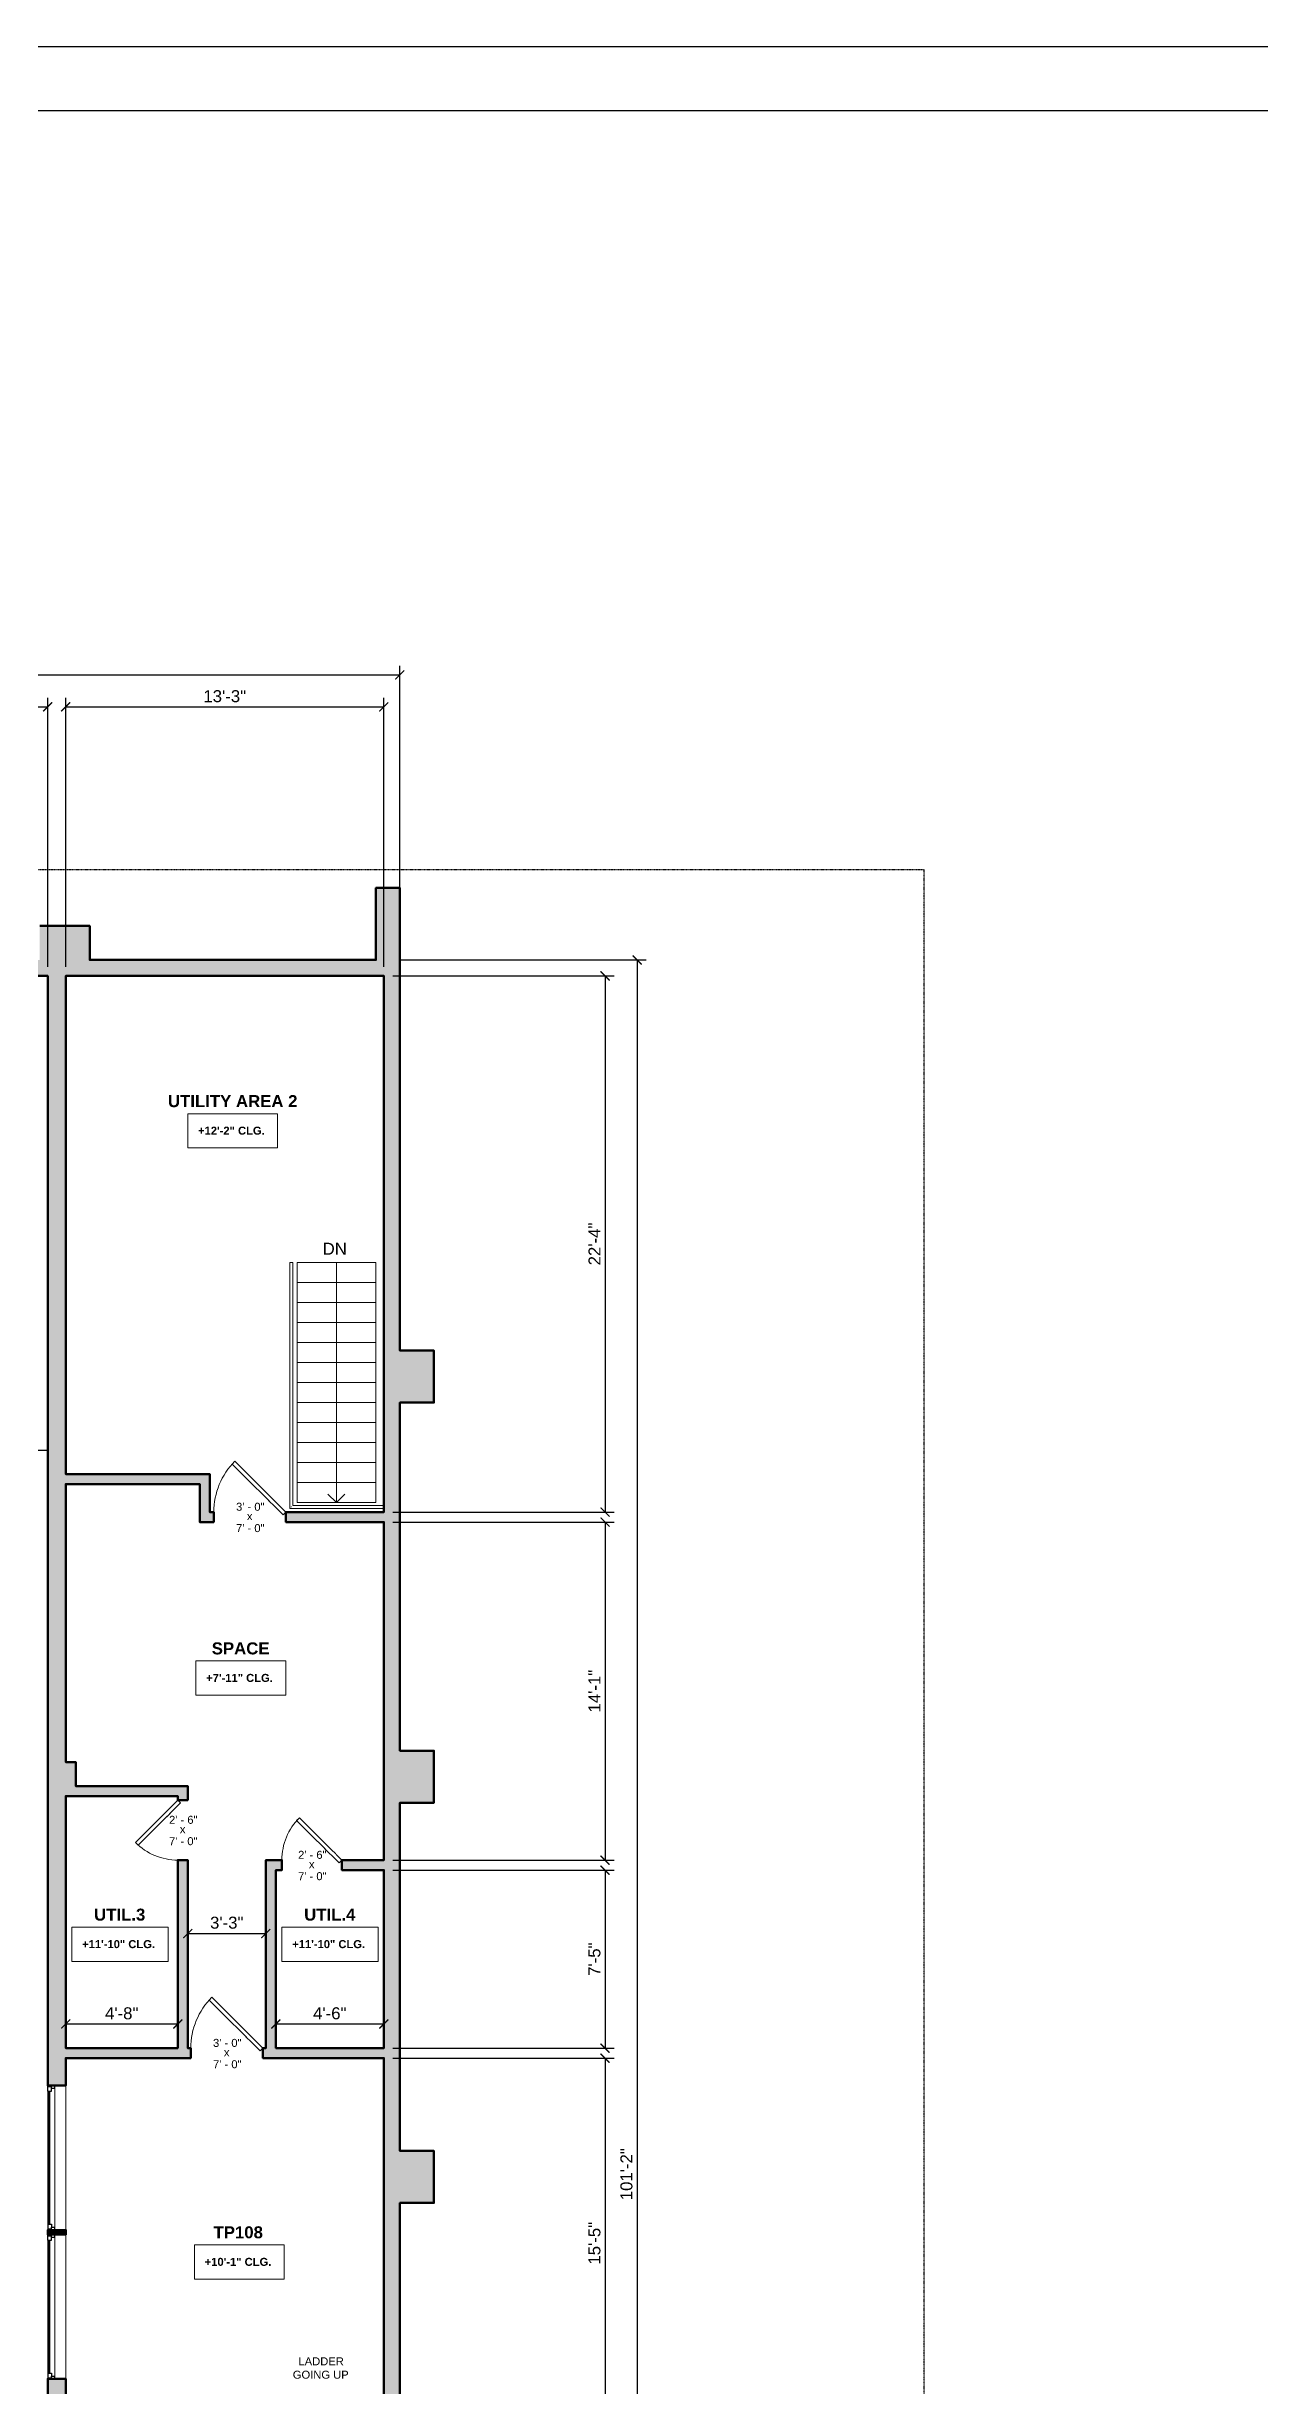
# Model space of a CAD drawing. Header units: inches. Extents: x -2078 to 106214, y -964 to 6385.
# Drawn here: x 52394 to 53000, y 4064 to 5233 of the extents above; entities that cross this region are included whole.
import ezdxf

# ---------------------------------------------------------------- set-up
doc = ezdxf.new("R2010")
doc.units = ezdxf.units.IN
doc.header["$MEASUREMENT"] = 0
doc.linetypes.add('HIDDEN2', pattern=[0.1875, 0.125, -0.0625])
for name, color, linetype, lineweight in [('A-ANNO', 2, 'Continuous', 5), ('A-ANNO-DIMS', 1, 'Continuous', 9), ('A-DOOR', 1, 'Continuous', 18), ('A-GLAZ', 2, 'Continuous', 30), ('A-HIDDEN', 2, 'HIDDEN2', 18), ('A-RAILING', 4, 'Continuous', 9), ('A-STRS', 4, 'Continuous', 9), ('A-WALL', 3, 'Continuous', 40), ('A-WINDOWS', 2, 'Continuous', 18)]:
    doc.layers.add(name, color=color, linetype=linetype, lineweight=lineweight)
doc.layers.add('A-HATCH', color=9, linetype='Continuous')
doc.layers.add('A-TB', color=7, linetype='Continuous')
doc.styles.add('Arial', font='arial.ttf')
doc.styles.add('Arial_1', font='arial.ttf', dxfattribs={"height": 0.0625})
doc.styles.add('Arial_2', font='arial.ttf', dxfattribs={"height": 3})
doc.styles.add('Arial_B', font='arialbd.ttf', dxfattribs={"height": 4.5})
doc.styles.add('Arial_B_1', font='arialbd.ttf', dxfattribs={"height": 3})
doc.styles.add('JC', font='arial.ttf', dxfattribs={"height": 0.125})
doc.dimstyles.new('JC-DIMS', dxfattribs={"dimtxt": 0.125, "dimasz": 0.09375, "dimexe": 0.09375, "dimexo": 0.09375, "dimgap": 0.046875, "dimtad": 1, "dimdec": 1, "dimzin": 0, "dimdsep": 46, "dimlunit": 4, "dimtxsty": 'JC', "dimblk": 'ARCHTICK', "dimcen": 0.09, "dimclrd": 1, "dimclre": 1, "dimclrt": 256, "dimadec": 0, "dimazin": 0, "dimtfac": 1, "dimtdec": 1, "dimtofl": 0, "dimtmove": 1, "dimatfit": 3, "dimfxl": 1, "dimtolj": 1, "dimtzin": 0, "dimarcsym": 0})

# ---------------------------------------------------------------- blocks, each defined once
blk = doc.blocks.new('JC_DOOR_SINGLE PANEL - SINGLE DOOR-1469976-3-3rd Floor - Athletic Pavilion')
at = {"layer": 'A-DOOR', "lineweight": 30}
for p, q in [((-7.5, 28), (-8.9, 26.5)), ((-8.9, 26.5), (16.6, 1.1)), ((18, 2.5), (-7.5, 28)), ((16.6, 1.1), (18, 2.5))]:
    blk.add_line(p, q, dxfattribs=at)
at = {"layer": 'A-DOOR', "lineweight": 9}
blk.add_arc((18, 2.5), 36, 135, 180, dxfattribs=at)
blk = doc.blocks.new('JC_DOOR_SINGLE PANEL - SINGLE DOOR-1516581-3-3rd Floor - Athletic Pavilion')
at = {"layer": 'A-DOOR', "lineweight": 30}
for p, q in [((-6.2, 23.7), (-7.6, 22.3)), ((15, 2.5), (-6.2, 23.7)), ((-7.6, 22.3), (13.6, 1.1)), ((13.6, 1.1), (15, 2.5))]:
    blk.add_line(p, q, dxfattribs=at)
at = {"layer": 'A-DOOR', "lineweight": 9}
blk.add_arc((15, 2.5), 30, 135, 180, dxfattribs=at)
blk = doc.blocks.new('Top Rail Type - Top Rail_Internal_-1522304-3-3rd Floor - Athletic Pavilion')
at = {"layer": 'A-RAILING'}
for p, q in [((1150.2, 431.5), (1150.2, 308.5)), ((1151.1, 431.5), (1150.9, 431.5)), ((1151.7, 310), (1151.7, 431.5)), ((1150.2, 308.5), (1197.3, 308.5)), ((1197.3, 310), (1151.7, 310))]:
    blk.add_line(p, q, dxfattribs=at)
blk.add_open_spline([(1151.1, 309.4), (1151, 309.4), (1151, 309.3), (1151, 309.3), (1150.9, 309.2), (1150.9, 309.2), (1150.9, 309.2)], degree=3, knots=[0.46086968, 0.46086968, 0.46086968, 0.46086968, 0.47916667, 0.5, 0.52083333, 0.53913032, 0.53913032, 0.53913032, 0.53913032], dxfattribs=at)
blk = doc.blocks.new('Top Rail Type - Top Rail_Internal_-V4-3-3rd Floor - Athletic Pavilion')
at = {"layer": 'A-RAILING'}
for p, q in [((1150.2, 431.5), (1151.7, 431.5)), ((1150.2, 308.5), (1150.2, 431.5)), ((1151.7, 310), (1151.7, 431.5)), ((1197.3, 308.5), (1150.2, 308.5)), ((1197.3, 310), (1151.7, 310))]:
    blk.add_line(p, q, dxfattribs=at)
blk = doc.blocks.new('JC_FIXED WINDOW - MUNTIN - FIXED WINDOW-1586357-3-3rd Floor - Athletic Pavilion')
at = {"layer": 'A-GLAZ'}
for p, q in [((-36, 4.5), (-36, -4.5)), ((-33.3, 4.5), (-36, 4.5)), ((-36, 1), (-34.8, 1)), ((-35.5, 4.5), (-35.5, 2.7)), ((-35.5, 2.7), (-34.8, 2.7)), ((-33.3, 2.7), (-34.8, 2.7)), ((-34.8, 2.7), (-34.8, 1)), ((-33.3, 4.5), (-33.3, 2.7)), ((33.3, 4.5), (36, 4.5)), ((33.3, 4.5), (33.3, 2.7)), ((33.3, 2.7), (35.5, 2.7)), ((34.8, 2.7), (34.8, 1)), ((34.8, 1), (36, 1)), ((35.5, 4.5), (35.5, 2.7)), ((36, 4.5), (36, -4.5))]:
    blk.add_line(p, q, dxfattribs=at)
at = {"layer": 'A-GLAZ', "lineweight": 9}
for p, q in [((34.8, 1), (-34.8, 1)), ((33.3, 4.5), (-33.3, 4.5))]:
    blk.add_line(p, q, dxfattribs=at)
at = {"layer": 'A-GLAZ', "lineweight": 40}
blk.add_line((-33.3, 3.6), (33.3, 3.6), dxfattribs=at)
at = {"layer": 'A-WINDOWS'}
for p, q in [((36, 4.5), (-36, 4.5)), ((-36, -4.5), (36, -4.5))]:
    blk.add_line(p, q, dxfattribs=at)
blk = doc.blocks.new('_ArchTick')
at = {"color": 0, "linetype": 'ByBlock', "const_width": 0.15}
blk.add_lwpolyline([(-0.5, -0.5), (0.5, 0.5)], dxfattribs=at)
blk = doc.blocks.new('*D1986')
at = {"layer": 'A-ANNO-DIMS', "color": 1, "lineweight": -2, "transparency": 16777216}
for p, q in [((52566.8, 4227.2), (52677.4, 4227.2)), ((52672.9, 4227.2), (52672.9, 4042.2)), ((52566.8, 4042.2), (52677.4, 4042.2))]:
    blk.add_line(p, q, dxfattribs=at)
at = {"layer": 'Defpoints', "color": 0, "transparency": 16777216}
for p in [(52562.3, 4227.2), (52562.3, 4042.2), (52672.9, 4042.2)]:
    blk.add_point(p, dxfattribs=at)
at = {"layer": 'A-ANNO-DIMS', "color": 1, "lineweight": -2, "transparency": 16777216, "xscale": 4.5, "yscale": 4.5, "zscale": 4.5}
for p, rotation in [((52672.9, 4227.2), 90), ((52672.9, 4042.2), 270)]:
    blk.add_blockref('_ArchTick', p, dxfattribs=dict(at, rotation=rotation))
at = {"layer": 'A-ANNO-DIMS', "color": 2, "transparency": 16777216, "insert": (52667.6, 4134.7), "char_height": 6, "width": 0.487, "attachment_point": 5, "rotation": 90, "style": 'JC'}
blk.add_mtext('\\A1;15\'-5"', dxfattribs=at)
blk = doc.blocks.new('*D2050')
at = {"layer": 'A-ANNO-DIMS', "color": 1, "lineweight": -2, "transparency": 16777216}
for p, q in [((52566.8, 4321.2), (52677.4, 4321.2)), ((52672.9, 4321.2), (52672.9, 4232.2)), ((52566.8, 4232.2), (52677.4, 4232.2))]:
    blk.add_line(p, q, dxfattribs=at)
at = {"layer": 'Defpoints', "color": 0, "transparency": 16777216}
for p in [(52562.3, 4321.2), (52562.3, 4232.2), (52672.9, 4232.2)]:
    blk.add_point(p, dxfattribs=at)
at = {"layer": 'A-ANNO-DIMS', "color": 1, "lineweight": -2, "transparency": 16777216, "xscale": 4.5, "yscale": 4.5, "zscale": 4.5}
for p, rotation in [((52672.9, 4321.2), 90), ((52672.9, 4232.2), 270)]:
    blk.add_blockref('_ArchTick', p, dxfattribs=dict(at, rotation=rotation))
at = {"layer": 'A-ANNO-DIMS', "color": 2, "transparency": 16777216, "insert": (52667.6, 4276.7), "char_height": 6, "width": 0.401, "attachment_point": 5, "rotation": 90, "style": 'JC'}
blk.add_mtext('\\A1;7\'-5"', dxfattribs=at)
blk = doc.blocks.new('*D2052')
at = {"layer": 'A-ANNO-DIMS', "color": 1, "lineweight": -2, "transparency": 16777216}
for p, q in [((52566.8, 4495.2), (52677.4, 4495.2)), ((52672.9, 4495.2), (52672.9, 4326.2)), ((52566.8, 4326.2), (52677.4, 4326.2))]:
    blk.add_line(p, q, dxfattribs=at)
at = {"layer": 'Defpoints', "color": 0, "transparency": 16777216}
for p in [(52562.3, 4495.2), (52562.3, 4326.2), (52672.9, 4326.2)]:
    blk.add_point(p, dxfattribs=at)
at = {"layer": 'A-ANNO-DIMS', "color": 1, "lineweight": -2, "transparency": 16777216, "xscale": 4.5, "yscale": 4.5, "zscale": 4.5}
for p, rotation in [((52672.9, 4495.2), 90), ((52672.9, 4326.2), 270)]:
    blk.add_blockref('_ArchTick', p, dxfattribs=dict(at, rotation=rotation))
at = {"layer": 'A-ANNO-DIMS', "color": 2, "transparency": 16777216, "insert": (52667.6, 4410.7), "char_height": 6, "width": 0.487, "attachment_point": 5, "rotation": 90, "style": 'JC'}
blk.add_mtext('\\A1;14\'-1"', dxfattribs=at)
blk = doc.blocks.new('*D2054')
at = {"layer": 'A-ANNO-DIMS', "color": 1, "lineweight": -2, "transparency": 16777216}
for p, q in [((52566.8, 4768.2), (52677.4, 4768.2)), ((52672.9, 4768.2), (52672.9, 4500.2)), ((52566.8, 4500.2), (52677.4, 4500.2))]:
    blk.add_line(p, q, dxfattribs=at)
at = {"layer": 'Defpoints', "color": 0, "transparency": 16777216}
for p in [(52562.3, 4768.2), (52562.3, 4500.2), (52672.9, 4500.2)]:
    blk.add_point(p, dxfattribs=at)
at = {"layer": 'A-ANNO-DIMS', "color": 1, "lineweight": -2, "transparency": 16777216, "xscale": 4.5, "yscale": 4.5, "zscale": 4.5}
for p, rotation in [((52672.9, 4768.2), 90), ((52672.9, 4500.2), 270)]:
    blk.add_blockref('_ArchTick', p, dxfattribs=dict(at, rotation=rotation))
at = {"layer": 'A-ANNO-DIMS', "color": 2, "transparency": 16777216, "insert": (52667.6, 4634.2), "char_height": 6, "width": 0.487, "attachment_point": 5, "rotation": 90, "style": 'JC'}
blk.add_mtext('\\A1;22\'-4"', dxfattribs=at)
blk = doc.blocks.new('*D2056')
at = {"layer": 'A-ANNO-DIMS', "color": 1, "lineweight": -2, "transparency": 16777216}
for p, q in [((52464.3, 4290.7), (52464.3, 4285)), ((52503.3, 4290.7), (52503.3, 4285)), ((52464.3, 4289.5), (52503.3, 4289.5))]:
    blk.add_line(p, q, dxfattribs=at)
at = {"layer": 'Defpoints', "color": 0, "transparency": 16777216}
for p in [(52464.3, 4295.2), (52503.3, 4295.2), (52503.3, 4289.5)]:
    blk.add_point(p, dxfattribs=at)
at = {"layer": 'A-ANNO-DIMS', "color": 1, "lineweight": -2, "transparency": 16777216, "xscale": 4.5, "yscale": 4.5, "zscale": 4.5, "rotation": 180}
blk.add_blockref('_ArchTick', (52464.3, 4289.5), dxfattribs=at)
at = {"layer": 'A-ANNO-DIMS', "color": 1, "lineweight": -2, "transparency": 16777216, "xscale": 4.5, "yscale": 4.5, "zscale": 4.5}
blk.add_blockref('_ArchTick', (52503.3, 4289.5), dxfattribs=at)
at = {"layer": 'A-ANNO-DIMS', "color": 2, "transparency": 16777216, "insert": (52483.8, 4294.9), "char_height": 6, "width": 0.401, "attachment_point": 5, "style": 'JC'}
blk.add_mtext('\\A1;3\'-3"', dxfattribs=at)
blk = doc.blocks.new('*D2058')
at = {"layer": 'A-ANNO-DIMS', "color": 1, "lineweight": -2, "transparency": 16777216}
for p, q in [((52508.3, 4245.4), (52508.3, 4239.8)), ((52508.3, 4244.3), (52562.3, 4244.3)), ((52562.3, 4245.4), (52562.3, 4239.8))]:
    blk.add_line(p, q, dxfattribs=at)
at = {"layer": 'Defpoints', "color": 0, "transparency": 16777216}
for p in [(52508.3, 4249.9), (52562.3, 4249.9), (52562.3, 4244.3)]:
    blk.add_point(p, dxfattribs=at)
at = {"layer": 'A-ANNO-DIMS', "color": 1, "lineweight": -2, "transparency": 16777216, "xscale": 4.5, "yscale": 4.5, "zscale": 4.5, "rotation": 180}
blk.add_blockref('_ArchTick', (52508.3, 4244.3), dxfattribs=at)
at = {"layer": 'A-ANNO-DIMS', "color": 1, "lineweight": -2, "transparency": 16777216, "xscale": 4.5, "yscale": 4.5, "zscale": 4.5}
blk.add_blockref('_ArchTick', (52562.3, 4244.3), dxfattribs=at)
at = {"layer": 'A-ANNO-DIMS', "color": 2, "transparency": 16777216, "insert": (52535.3, 4249.6), "char_height": 6, "width": 0.401, "attachment_point": 5, "style": 'JC'}
blk.add_mtext('\\A1;4\'-6"', dxfattribs=at)
blk = doc.blocks.new('*D2060')
at = {"layer": 'A-ANNO-DIMS', "color": 1, "lineweight": -2, "transparency": 16777216}
for p, q in [((52403.3, 4245.4), (52403.3, 4239.8)), ((52403.3, 4244.3), (52459.3, 4244.3)), ((52459.3, 4245.4), (52459.3, 4239.8))]:
    blk.add_line(p, q, dxfattribs=at)
at = {"layer": 'Defpoints', "color": 0, "transparency": 16777216}
for p in [(52403.3, 4249.9), (52459.3, 4249.9), (52459.3, 4244.3)]:
    blk.add_point(p, dxfattribs=at)
at = {"layer": 'A-ANNO-DIMS', "color": 1, "lineweight": -2, "transparency": 16777216, "xscale": 4.5, "yscale": 4.5, "zscale": 4.5, "rotation": 180}
blk.add_blockref('_ArchTick', (52403.3, 4244.3), dxfattribs=at)
at = {"layer": 'A-ANNO-DIMS', "color": 1, "lineweight": -2, "transparency": 16777216, "xscale": 4.5, "yscale": 4.5, "zscale": 4.5}
blk.add_blockref('_ArchTick', (52459.3, 4244.3), dxfattribs=at)
at = {"layer": 'A-ANNO-DIMS', "color": 2, "transparency": 16777216, "insert": (52431.3, 4249.6), "char_height": 6, "width": 0.401, "attachment_point": 5, "style": 'JC'}
blk.add_mtext('\\A1;4\'-8"', dxfattribs=at)
blk = doc.blocks.new('*D2062')
at = {"layer": 'A-ANNO-DIMS', "color": 1, "lineweight": -2, "transparency": 16777216}
for p, q in [((52570.8, 4776.2), (52693.4, 4776.2)), ((52688.9, 4776.2), (52688.9, 3562.2)), ((52570.8, 3562.2), (52693.4, 3562.2))]:
    blk.add_line(p, q, dxfattribs=at)
at = {"layer": 'Defpoints', "color": 0, "transparency": 16777216}
for p in [(52566.3, 4776.2), (52566.3, 3562.2), (52688.9, 3562.2)]:
    blk.add_point(p, dxfattribs=at)
at = {"layer": 'A-ANNO-DIMS', "color": 1, "lineweight": -2, "transparency": 16777216, "xscale": 4.5, "yscale": 4.5, "zscale": 4.5}
for p, rotation in [((52688.9, 4776.2), 90), ((52688.9, 3562.2), 270)]:
    blk.add_blockref('_ArchTick', p, dxfattribs=dict(at, rotation=rotation))
at = {"layer": 'A-ANNO-DIMS', "color": 2, "transparency": 16777216, "insert": (52683.6, 4169.2), "char_height": 6, "width": 0.574, "attachment_point": 5, "rotation": 90, "style": 'JC'}
blk.add_mtext('\\A1;101\'-2"', dxfattribs=at)
blk = doc.blocks.new('*D2068')
at = {"layer": 'A-ANNO-DIMS', "color": 1, "lineweight": -2, "transparency": 16777216}
for p, q in [((52403.3, 4772.7), (52403.3, 4907.2)), ((52403.3, 4902.7), (52562.3, 4902.7)), ((52562.3, 4772.7), (52562.3, 4907.2))]:
    blk.add_line(p, q, dxfattribs=at)
at = {"layer": 'Defpoints', "color": 0, "transparency": 16777216}
for p in [(52562.3, 4902.7), (52403.3, 4768.2), (52562.3, 4768.2)]:
    blk.add_point(p, dxfattribs=at)
at = {"layer": 'A-ANNO-DIMS', "color": 1, "lineweight": -2, "transparency": 16777216, "xscale": 4.5, "yscale": 4.5, "zscale": 4.5, "rotation": 180}
blk.add_blockref('_ArchTick', (52403.3, 4902.7), dxfattribs=at)
at = {"layer": 'A-ANNO-DIMS', "color": 1, "lineweight": -2, "transparency": 16777216, "xscale": 4.5, "yscale": 4.5, "zscale": 4.5}
blk.add_blockref('_ArchTick', (52562.3, 4902.7), dxfattribs=at)
at = {"layer": 'A-ANNO-DIMS', "color": 2, "transparency": 16777216, "insert": (52482.8, 4908), "char_height": 6, "width": 0.487, "attachment_point": 5, "style": 'JC'}
blk.add_mtext('\\A1;13\'-3"', dxfattribs=at)
blk = doc.blocks.new('JC- existing door Tag_quad - JC- existing door Tag_quad-839775-3-3rd Floor - Athletic Pavilion')
at = {"layer": 'A-ANNO', "insert": (-0.023, 0.038), "char_height": 0.0625, "width": 0.0505, "attachment_point": 1, "style": 'Arial_2', "bg_fill": 3, "box_fill_scale": 1.25, "bg_fill_color": 256, "bg_fill_true_color": 13158600, "bg_fill_transparency": 0}
blk.add_mtext('x', dxfattribs=at)
blk = doc.blocks.new('*D2070')
at = {"layer": 'A-ANNO-DIMS', "color": 1, "lineweight": -2, "transparency": 16777216}
for p, q in [((51139.3, 4772.7), (51139.3, 4907.2)), ((51139.3, 4902.7), (52394.3, 4902.7)), ((52394.3, 4772.7), (52394.3, 4907.2))]:
    blk.add_line(p, q, dxfattribs=at)
at = {"layer": 'Defpoints', "color": 0, "transparency": 16777216}
for p in [(52394.3, 4902.7), (51139.3, 4768.2), (52394.3, 4768.2)]:
    blk.add_point(p, dxfattribs=at)
at = {"layer": 'A-ANNO-DIMS', "color": 1, "lineweight": -2, "transparency": 16777216, "xscale": 4.5, "yscale": 4.5, "zscale": 4.5, "rotation": 180}
blk.add_blockref('_ArchTick', (51139.3, 4902.7), dxfattribs=at)
at = {"layer": 'A-ANNO-DIMS', "color": 1, "lineweight": -2, "transparency": 16777216, "xscale": 4.5, "yscale": 4.5, "zscale": 4.5}
blk.add_blockref('_ArchTick', (52394.3, 4902.7), dxfattribs=at)
at = {"layer": 'A-ANNO-DIMS', "color": 2, "transparency": 16777216, "insert": (51766.8, 4908), "char_height": 6, "width": 0.574, "attachment_point": 5, "style": 'JC'}
blk.add_mtext('\\A1;104\'-7"', dxfattribs=at)
blk = doc.blocks.new('*D2072')
at = {"layer": 'A-ANNO-DIMS', "color": 1, "lineweight": -2, "transparency": 16777216}
for p, q in [((50987.3, 4776.7), (50987.3, 4923.2)), ((52570.3, 4776.7), (52570.3, 4923.2)), ((50987.3, 4918.7), (52570.3, 4918.7))]:
    blk.add_line(p, q, dxfattribs=at)
at = {"layer": 'Defpoints', "color": 0, "transparency": 16777216}
for p in [(52570.3, 4918.7), (50987.3, 4772.2), (52570.3, 4772.2)]:
    blk.add_point(p, dxfattribs=at)
at = {"layer": 'A-ANNO-DIMS', "color": 1, "lineweight": -2, "transparency": 16777216, "xscale": 4.5, "yscale": 4.5, "zscale": 4.5, "rotation": 180}
blk.add_blockref('_ArchTick', (50987.3, 4918.7), dxfattribs=at)
at = {"layer": 'A-ANNO-DIMS', "color": 1, "lineweight": -2, "transparency": 16777216, "xscale": 4.5, "yscale": 4.5, "zscale": 4.5}
blk.add_blockref('_ArchTick', (52570.3, 4918.7), dxfattribs=at)
at = {"layer": 'A-ANNO-DIMS', "color": 2, "transparency": 16777216, "insert": (51778.8, 4924), "char_height": 6, "width": 0.66, "attachment_point": 5, "style": 'JC'}
blk.add_mtext('\\A1;131\'-11"', dxfattribs=at)
blk = doc.blocks.new('JC_TB_48x36 - JC_TB_4836-1441736-Floor Plans')
at = {"layer": 'A-TB'}
for p, q in [((47.997, 24.012), (-0.003, 24.012)), ((47.497, 23.512), (0.747, 23.512))]:
    blk.add_line(p, q, dxfattribs=at)
blk = doc.blocks.new('6va842d65as')
at = {"layer": 'A-HATCH', "color": 254}
blk.add_line((8088.4, 4428.9), (9343.4, 4428.9), dxfattribs=at)

msp = doc.modelspace()

# ---------------------------------------------------------------- hatches: boundary and pattern name
at = {"layer": 'A-HATCH'}
msp.add_hatch(color=256, dxfattribs=at).paths.add_polyline_path([(52570.343, 4776.218), (52570.343, 4812.218), (52558.343, 4812.218), (52558.343, 4776.218)])

# ---------------------------------------------------------------- linework, layer by layer
at = {"layer": 'A-ANNO'}
for p, q in [((52538.645, 4624.931), (52538.645, 4504.931)), ((52538.645, 4504.931), (52534.402, 4509.174)), ((52538.645, 4504.931), (52542.888, 4509.174))]:
    msp.add_line(p, q, dxfattribs=at)
at = {"layer": 'A-ANNO', "flags": 128}
for points in [[(52464.337, 4699.317), (52509.248, 4699.317), (52509.248, 4682.249), (52464.337, 4682.249)], [(52468.389, 4425.751), (52513.3, 4425.751), (52513.3, 4408.683), (52468.389, 4408.683)], [(52406.404, 4292.67), (52454.49, 4292.67), (52454.49, 4275.601), (52406.404, 4275.601)], [(52511.404, 4292.67), (52559.49, 4292.67), (52559.49, 4275.601), (52511.404, 4275.601)], [(52467.651, 4133.851), (52512.562, 4133.851), (52512.562, 4116.782), (52467.651, 4116.782)]]:
    msp.add_lwpolyline(points, close=True, dxfattribs=at)
at = {"layer": 'A-STRS'}
for p, q in [((52519.02, 4624.931), (52558.27, 4624.931)), ((52519.02, 4504.931), (52519.02, 4624.931)), ((52558.27, 4624.931), (52558.27, 4504.931)), ((52519.02, 4614.931), (52558.27, 4614.931)), ((52519.02, 4604.931), (52558.27, 4604.931)), ((52519.02, 4594.931), (52558.27, 4594.931)), ((52519.02, 4584.931), (52558.27, 4584.931)), ((52519.02, 4574.931), (52558.27, 4574.931)), ((52519.02, 4564.931), (52558.27, 4564.931)), ((52519.02, 4554.931), (52558.27, 4554.931)), ((52519.02, 4544.931), (52558.27, 4544.931)), ((52519.02, 4534.931), (52558.27, 4534.931)), ((52519.02, 4524.931), (52558.27, 4524.931)), ((52519.02, 4514.931), (52558.27, 4514.931)), ((52558.27, 4504.931), (52519.02, 4504.931))]:
    msp.add_line(p, q, dxfattribs=at)

# ---------------------------------------------------------------- block references
at = {"layer": 'A-RAILING'}
for name in ['Top Rail Type - Top Rail_Internal_-1522304-3-3rd Floor - Athletic Pavilion', 'Top Rail Type - Top Rail_Internal_-V4-3-3rd Floor - Athletic Pavilion']:
    msp.add_blockref(name, (51365.055, 4193.404), dxfattribs=at)
at = {"layer": 'A-WINDOWS', "rotation": 90}
for p in [(52398.843, 4177.468), (52398.843, 4102.968)]:
    msp.add_blockref('JC_FIXED WINDOW - MUNTIN - FIXED WINDOW-1586357-3-3rd Floor - Athletic Pavilion', p, dxfattribs=at)

# ---------------------------------------------------------------- texts
at = {"layer": 'A-ANNO', "attachment_point": 1}
for s, insert, char_height, width, style in [('UTILITY AREA 2', (52454.418, 4708.623), 6, 78.376, 'Arial_B'), ('+12\'-2" CLG.', (52469.457, 4692.864), 4, 41.814, 'Arial_B_1'), ('DN', (52531.739, 4634.814), 6, 14.948, 'Arial'), ('SPACE', (52476.298, 4435.057), 6, 35.148, 'Arial_B'), ('+7\'-11" CLG.', (52473.509, 4419.298), 4, 41.814, 'Arial_B_1'), ('UTIL.3', (52417.487, 4301.975), 6, 31.31, 'Arial_B'), ('UTIL.4', (52522.487, 4301.975), 6, 31.31, 'Arial_B'), ('+11\'-10" CLG.', (52411.524, 4286.216), 4, 45.652, 'Arial_B_1'), ('+11\'-10" CLG.', (52516.524, 4286.216), 4, 45.652, 'Arial_B_1'), ('TP108', (52477.183, 4143.156), 6, 115.948, 'Arial_B'), ('+10\'-1" CLG.', (52472.771, 4127.397), 4, 41.814, 'Arial_B_1'), ('GOING UP', (52516.811, 4070.985), 4, 34.946, 'Arial_1'), ('LADDER', (52519.645, 4077.652), 4, 28.28, 'Arial_1')]:
    msp.add_mtext(s, dxfattribs=dict(at, insert=insert, char_height=char_height, width=width, style=style))
at = {"layer": 'A-ANNO', "char_height": 4, "width": 17.978, "attachment_point": 1, "style": 'Arial_1', "bg_fill": 3, "box_fill_scale": 1.25, "bg_fill_color": 256, "bg_fill_true_color": 13158600, "bg_fill_transparency": 0}
for s, insert in [('3\' - 0"', (52488.458, 4504.855)), ('2\' - 6"', (52454.958, 4348.355)), ('2\' - 6"', (52519.458, 4330.855)), ('3\' - 0"', (52476.958, 4236.855))]:
    msp.add_mtext(s, dxfattribs=dict(at, insert=insert))

# ---------------------------------------------------------------- dimensions: what is measured, and where the dimension line sits
at = {"layer": 'A-ANNO-DIMS'}
for base, p1, p2, picture, middle in [((52570.343, 4918.69), (50987.343, 4772.218), (52570.343, 4772.218), '*D2072', (51778.843, 4924.005)), ((52394.343, 4902.69), (51139.343, 4768.218), (52394.343, 4768.218), '*D2070', (51766.843, 4908.003)), ((52562.343, 4902.69), (52403.343, 4768.218), (52562.343, 4768.218), '*D2068', (52482.843, 4908.005)), ((52503.343, 4289.545), (52464.343, 4295.202), (52503.343, 4295.202), '*D2056', (52483.843, 4294.861)), ((52459.343, 4244.251), (52403.343, 4249.908), (52459.343, 4249.908), '*D2060', (52431.343, 4249.565)), ((52562.343, 4244.251), (52508.343, 4249.908), (52562.343, 4249.908), '*D2058', (52535.343, 4249.565))]:
    dim = msp.add_linear_dim(base=base, p1=p1, p2=p2, dimstyle='JC-DIMS', override={"dimclrt": 2}, dxfattribs=at)
    dim.commit()
    dim.dimension.update_dxf_attribs({"geometry": picture, "text_midpoint": middle})
for base, p1, p2, picture, middle in [((52672.892, 4500.218), (52562.343, 4768.218), (52562.343, 4500.218), '*D2054', (52667.629, 4634.218)), ((52688.892, 3562.218), (52566.343, 4776.218), (52566.343, 3562.218), '*D2062', (52683.578, 4169.218)), ((52672.892, 4326.218), (52562.343, 4495.218), (52562.343, 4326.218), '*D2052', (52667.629, 4410.718)), ((52672.892, 4232.218), (52562.343, 4321.218), (52562.343, 4232.218), '*D2050', (52667.591, 4276.718)), ((52672.892, 4042.218), (52562.343, 4227.218), (52562.343, 4042.218), '*D1986', (52667.578, 4134.718))]:
    dim = msp.add_linear_dim(base=base, p1=p1, p2=p2, angle=90, dimstyle='JC-DIMS', override={"dimclrt": 2}, dxfattribs=at)
    dim.commit()
    dim.dimension.update_dxf_attribs({"geometry": picture, "text_midpoint": middle})

# ---------------------------------------------------------------- next in the draw order: texts
at = {"layer": 'A-ANNO', "char_height": 4, "width": 17.978, "attachment_point": 1, "style": 'Arial_1', "bg_fill": 3, "box_fill_scale": 1.25, "bg_fill_color": 256, "bg_fill_true_color": 13158600, "bg_fill_transparency": 0}
for insert in [(52488.458, 4494.174), (52454.958, 4337.674), (52519.458, 4320.174), (52476.958, 4226.174)]:
    msp.add_mtext('7\' - 0"', dxfattribs=dict(at, insert=insert))

# ---------------------------------------------------------------- next in the draw order: block references
at = {"layer": 'A-DOOR'}
for name, p in [('JC_DOOR_SINGLE PANEL - SINGLE DOOR-1469976-3-3rd Floor - Athletic Pavilion', (52495.343, 4497.718)), ('JC_DOOR_SINGLE PANEL - SINGLE DOOR-1516581-3-3rd Floor - Athletic Pavilion', (52526.343, 4323.718)), ('JC_DOOR_SINGLE PANEL - SINGLE DOOR-1469976-3-3rd Floor - Athletic Pavilion', (52483.843, 4229.718))]:
    msp.add_blockref(name, p, dxfattribs=at)
at = {"layer": 'A-DOOR', "rotation": 89.9999999999999}
msp.add_blockref('JC_DOOR_SINGLE PANEL - SINGLE DOOR-1516581-3-3rd Floor - Athletic Pavilion', (52461.843, 4341.218), dxfattribs=at)

# ---------------------------------------------------------------- next in the draw order: block references
at = {"layer": 'A-ANNO', "xscale": 64, "yscale": 64, "zscale": 64}
for p in [(52495.343, 4497.718), (52461.843, 4341.218), (52526.343, 4323.718), (52483.843, 4229.718)]:
    msp.add_blockref('JC- existing door Tag_quad - JC- existing door Tag_quad-839775-3-3rd Floor - Athletic Pavilion', p, dxfattribs=at)

# ---------------------------------------------------------------- next in the draw order: block references
at = {"layer": 'A-TB', "xscale": 64, "yscale": 64, "zscale": 64}
msp.add_blockref('JC_TB_48x36 - JC_TB_4836-1441736-Floor Plans', (50534.08, 3695.863), dxfattribs=at)

# ---------------------------------------------------------------- next in the draw order: hatches: boundary and pattern name
at = {"layer": 'A-HATCH'}
h = msp.add_hatch(color=256, dxfattribs=at)
h.dxf.hatch_style = 1
h.paths.add_polyline_path([(52470.343, 4495.218), (52477.343, 4495.218), (52477.343, 4500.218), (52475.343, 4500.218), (52475.343, 4519.218), (52403.343, 4519.218), (52403.343, 4768.218), (52562.343, 4768.218), (52562.343, 4500.218), (52513.343, 4500.218), (52513.343, 4495.218), (52562.343, 4495.218), (52562.343, 4326.218), (52541.343, 4326.218), (52541.343, 4321.218), (52562.343, 4321.218), (52562.343, 4232.218), (52508.343, 4232.218), (52508.343, 4321.218), (52511.343, 4321.218), (52511.343, 4326.218), (52503.343, 4326.218), (52503.343, 4232.218), (52501.843, 4232.218), (52501.843, 4227.218), (52562.343, 4227.218), (52562.343, 4042.218), (52548.343, 4042.218), (52548.343, 4037.218), (52562.343, 4037.218), (52562.343, 3570.218), (52403.343, 3570.218), (52403.343, 4037.218), (52512.343, 4037.218), (52512.343, 4042.218), (52403.343, 4042.218), (52403.343, 4066.968), (52394.343, 4066.968), (52394.343, 3570.218), (52383.343, 3570.218), (52383.343, 3562.218), (52390.305, 3562.218), (52390.305, 3545.218), (52415.305, 3545.218), (52415.305, 3562.218), (52558.343, 3562.218), (52558.343, 3524.508), (52570.343, 3524.508), (52570.343, 3756.725), (52587.343, 3756.725), (52587.343, 3781.639), (52570.343, 3781.639), (52570.343, 3956.029), (52587.343, 3956.029), (52587.343, 3980.529), (52570.343, 3980.529), (52570.343, 4154.889), (52587.343, 4154.889), (52587.343, 4180.889), (52570.343, 4180.889), (52570.343, 4354.889), (52587.343, 4354.889), (52587.343, 4380.889), (52570.343, 4380.889), (52570.343, 4554.889), (52587.343, 4554.889), (52587.343, 4580.889), (52570.343, 4580.889), (52570.343, 4812.218), (52558.343, 4812.218), (52558.343, 4776.218), (52415.305, 4776.218), (52415.305, 4793.218), (52390.305, 4793.218), (52390.305, 4776.218), (52389.343, 4776.218), (52389.343, 4768.218), (52394.343, 4768.218), (52394.343, 4213.468), (52403.343, 4213.468), (52403.343, 4227.218), (52465.843, 4227.218), (52465.843, 4232.218), (52464.343, 4232.218), (52464.343, 4326.218), (52459.343, 4326.218), (52459.343, 4232.218), (52403.343, 4232.218), (52403.343, 4358.218), (52459.343, 4358.218), (52459.343, 4356.218), (52464.343, 4356.218), (52464.343, 4363.218), (52408.343, 4363.218), (52408.343, 4375.218), (52403.343, 4375.218), (52403.343, 4514.218), (52470.343, 4514.218)])
h = msp.add_hatch(color=256, dxfattribs=at)
h.dxf.hatch_style = 1
h.paths.add_polyline_path([(52403.343, 4138.968), (52394.343, 4138.968), (52394.343, 4141.468), (52403.343, 4141.468)])

# ---------------------------------------------------------------- next in the draw order: linework, layer by layer
at = {"layer": 'A-HIDDEN', "lineweight": 30}
msp.add_lwpolyline([(52832.343, 3513.218), (52832.343, 4821.218), (50937.368, 4821.218), (50937.368, 3513.218)], close=True, dxfattribs=at)
at = {"layer": 'A-WALL', "lineweight": 60}
for points in [[(52570.343, 3980.529), (52570.343, 4154.889), (52587.343, 4154.889), (52587.343, 4180.889), (52570.343, 4180.889), (52570.343, 4354.889), (52587.343, 4354.889), (52587.343, 4380.889), (52570.343, 4380.889), (52570.343, 4554.889), (52587.343, 4554.889), (52587.343, 4580.889), (52570.343, 4580.889), (52570.343, 4812.218), (52558.343, 4812.218), (52558.343, 4776.218), (52415.305, 4776.218), (52415.305, 4793.218), (52390.305, 4793.218)], [(52389.343, 4768.218), (52394.343, 4768.218), (52394.343, 4213.468), (52403.343, 4213.468), (52403.343, 4227.218), (52465.843, 4227.218), (52465.843, 4232.218), (52464.343, 4232.218), (52464.343, 4326.218), (52459.343, 4326.218), (52459.343, 4232.218), (52403.343, 4232.218), (52403.343, 4358.218), (52459.343, 4358.218), (52459.343, 4356.218), (52464.343, 4356.218), (52464.343, 4363.218), (52408.343, 4363.218), (52408.343, 4375.218), (52403.343, 4375.218), (52403.343, 4514.218), (52470.343, 4514.218), (52470.343, 4495.218), (52477.343, 4495.218), (52477.343, 4500.218), (52475.343, 4500.218), (52475.343, 4519.218), (52403.343, 4519.218), (52403.343, 4768.218), (52562.343, 4768.218), (52562.343, 4500.218), (52513.343, 4500.218), (52513.343, 4495.218), (52562.343, 4495.218), (52562.343, 4326.218), (52541.343, 4326.218), (52541.343, 4321.218), (52562.343, 4321.218), (52562.343, 4232.218), (52508.343, 4232.218), (52508.343, 4321.218), (52511.343, 4321.218), (52511.343, 4326.218), (52503.343, 4326.218), (52503.343, 4232.218), (52501.843, 4232.218), (52501.843, 4227.218), (52562.343, 4227.218), (52562.343, 4042.218)], [(52403.343, 4042.218), (52403.343, 4066.968), (52394.343, 4066.968), (52394.343, 3570.218)]]:
    msp.add_lwpolyline(points, dxfattribs=at)
at = {"layer": 'A-WALL'}
msp.add_lwpolyline([(52403.343, 4138.968), (52394.343, 4138.968), (52394.343, 4141.468), (52403.343, 4141.468)], close=True, dxfattribs=at)

# ---------------------------------------------------------------- next in the draw order: block references
msp.add_blockref('6va842d65as', (43050.963, 102.274))

doc.saveas('drawing.dxf')
